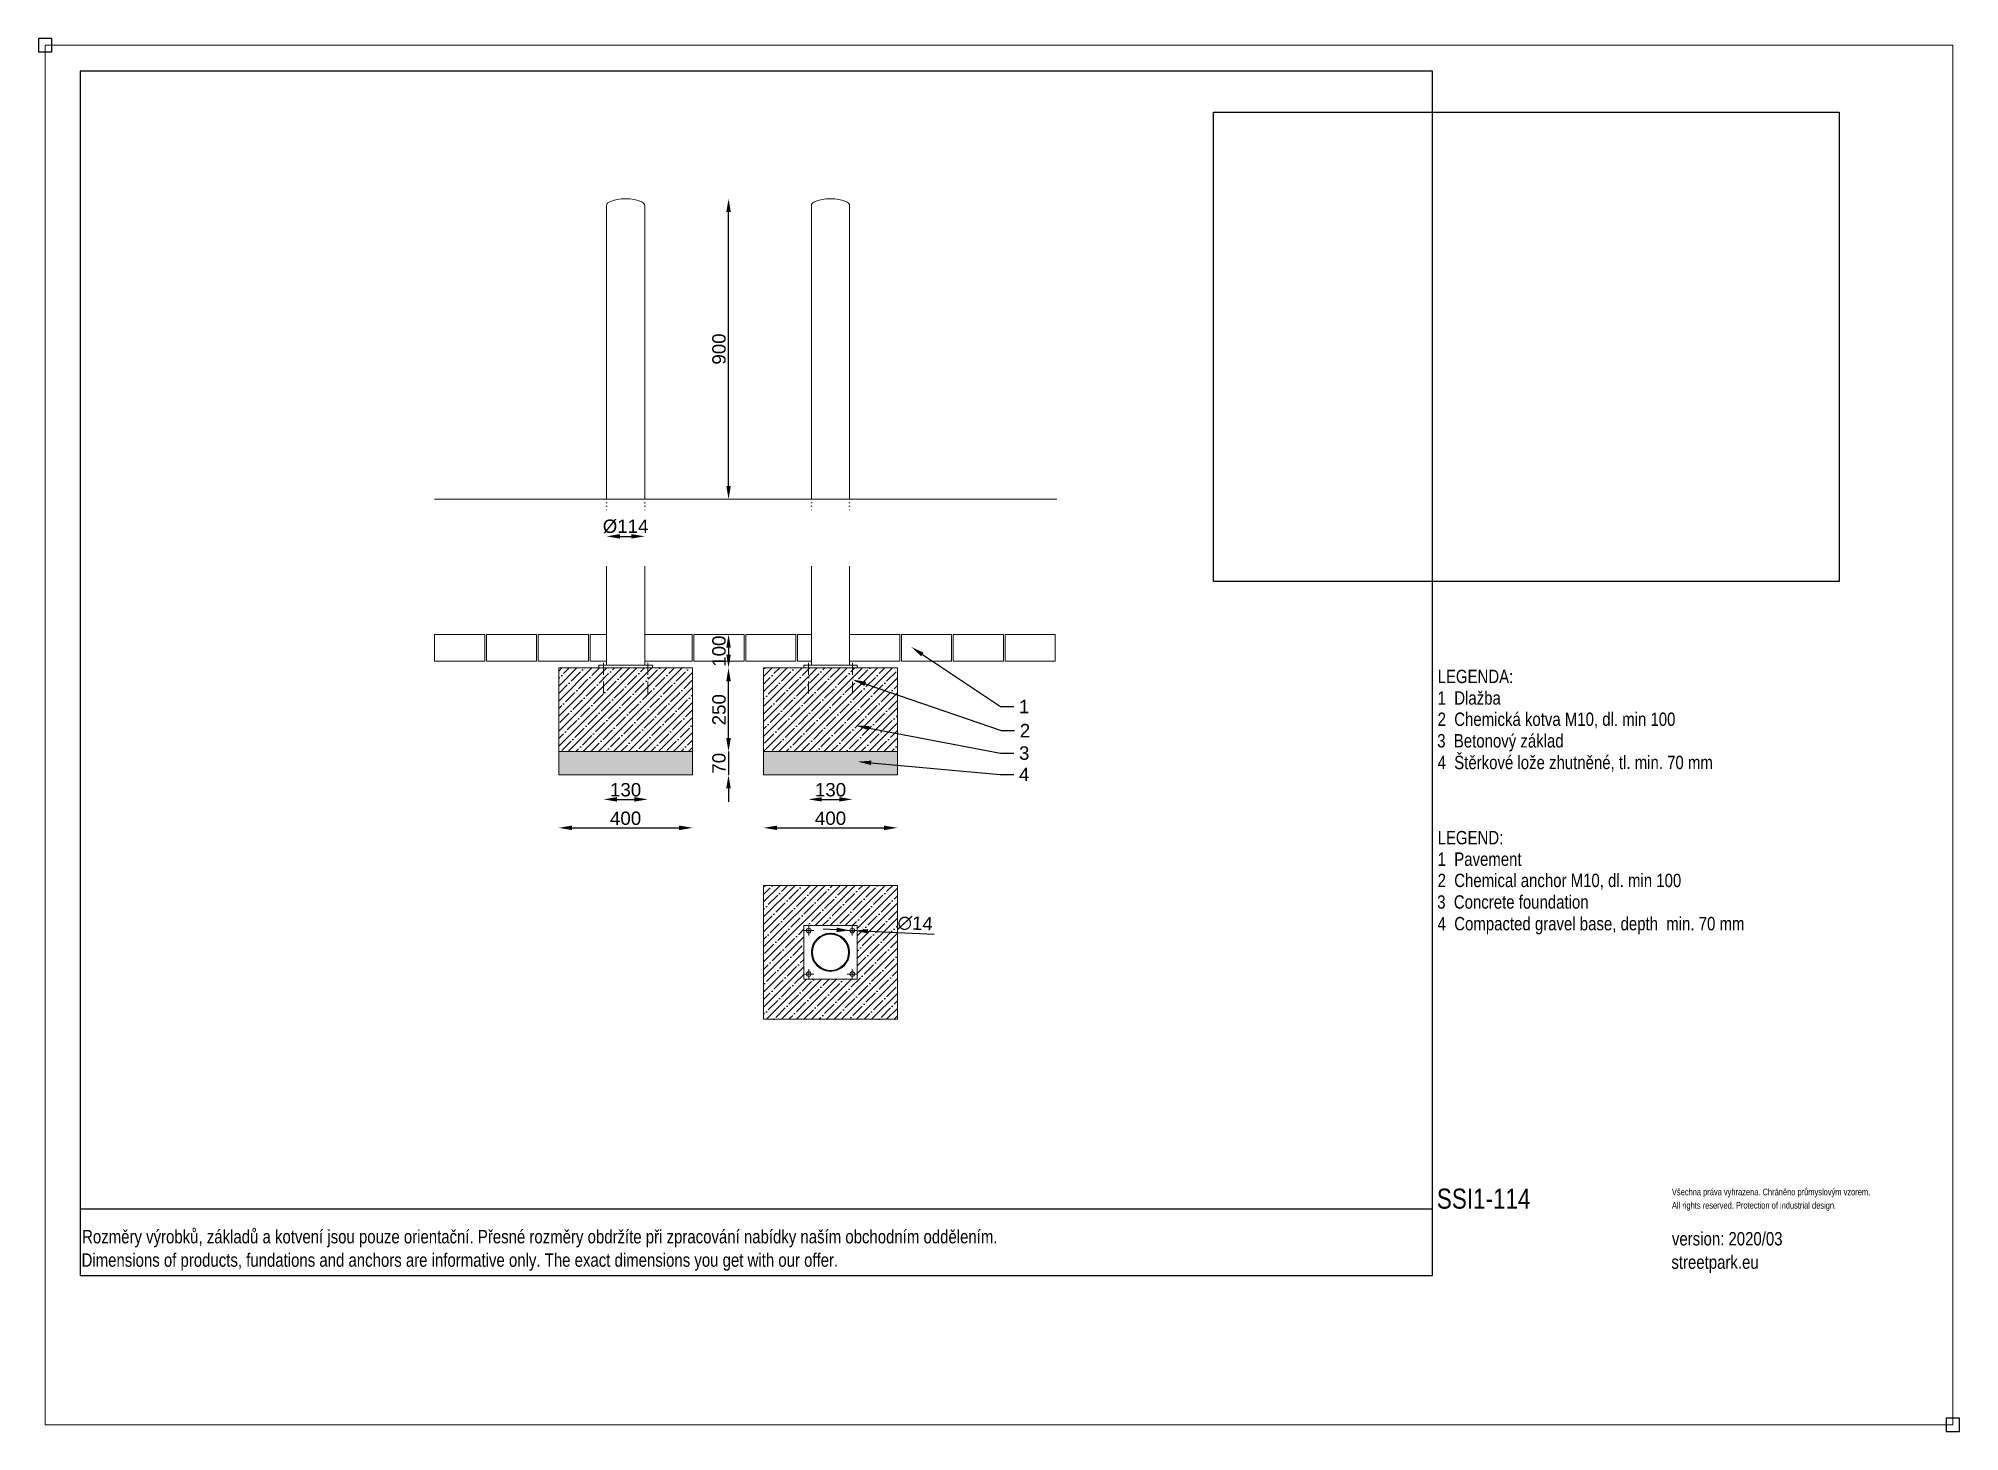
# Model space of a CAD drawing. Header units: millimetres. Extents: x -20 to 5721, y -20 to 4144.
import ezdxf
from ezdxf import colors
from ezdxf.entities.mleader import LeaderData, LeaderLine
from ezdxf.math import Vec2, Vec3

# ---------------------------------------------------------------- set-up
doc = ezdxf.new("R2010")
doc.units = ezdxf.units.MM
for name, pattern in [('ACAD_ISO07W100', [3.5, 0.5, -3]), ('ACAD_ISO10W100', [18.5, 12, -3, 0.5, -3]), ('INCONTINUOUS', [200000.001, 200000, -0.001])]:
    doc.linetypes.add(name, pattern=pattern)
for name, color, linetype in [('KOTY', 3, 'INCONTINUOUS'), ('OBRYSOVA', 7, 'Continuous'), ('OSY', 1, 'ACAD_ISO10W100'), ('POSTAVY ATD', 8, 'Continuous'), ('SRAFY', 30, 'Continuous'), ('TABULKA', 9, 'Continuous')]:
    doc.layers.add(name, color=color, linetype=linetype)
doc.layers.add('Nekreslit', color=6, linetype='Continuous', plot=False)
doc.styles.add('SEACAD_Arial', font='arial.ttf', dxfattribs={"width": 0.8})
doc.styles.get("Standard").update_dxf_attribs({"font": 'arial.ttf'})
doc.dimstyles.new('PROFI_CSN', dxfattribs={"dimscale": 0, "dimtxt": 3.5, "dimasz": 3, "dimexe": 1, "dimexo": 0, "dimgap": 1.5, "dimtad": 1, "dimlfac": -1, "dimdsep": 46, "dimtxsty": 'Standard', "dimcen": 0, "dimdle": 1, "dimclrd": 256, "dimclre": 256, "dimclrt": 256, "dimadec": 0, "dimazin": 0, "dimtfac": 0.6, "dimtmove": 0, "dimatfit": 1, "dimfxl": 1, "dimtolj": 1, "dimarcsym": 0})
picture_1 = doc.add_image_def('image1.jpg', size_in_pixel=(800, 600))

# ---------------------------------------------------------------- blocks, each defined once
blk = doc.blocks.new('*D0')
at = {"layer": 'DEFPOINTS', "color": 0, "transparency": 16777216}
for p in [(1934.5, 2012.3), (1934.5, 1942.3), (2042, 1942.3)]:
    blk.add_point(p, dxfattribs=at)
at = {"layer": 'KOTY', "color": 7, "lineweight": -2, "transparency": 16777216}
for p, q in [((2042, 2052.3), (2042, 2092.3)), ((2042, 2012.3), (2042, 1942.3)), ((2042, 1902.3), (2042, 1862.3))]:
    blk.add_line(p, q, dxfattribs=at)
at = {"layer": 'KOTY', "color": 7, "transparency": 16777216}
for points in [[(2035.3, 2052.3), (2048.6, 2052.3), (2042, 2012.3)], [(2035.3, 1902.3), (2048.6, 1902.3), (2042, 1942.3)]]:
    blk.add_solid(points, dxfattribs=at)
at = {"layer": 'KOTY', "color": 7, "lineweight": 9, "transparency": 16777216, "insert": (2013.6, 1977.3), "char_height": 40, "attachment_point": 5, "rotation": 90}
blk.add_mtext('\\A1;70', dxfattribs=at)
blk = doc.blocks.new('*D57')
at = {"layer": 'DEFPOINTS', "color": 0, "transparency": 16777216}
for p in [(1668.5, 2262.3), (1800.5, 2262.3), (1800.5, 1869.4)]:
    blk.add_point(p, dxfattribs=at)
at = {"layer": 'KOTY', "color": 7, "lineweight": -2, "transparency": 16777216}
blk.add_line((1708.5, 1869.4), (1760.5, 1869.4), dxfattribs=at)
at = {"layer": 'KOTY', "color": 7, "transparency": 16777216}
for points in [[(1708.5, 1876.1), (1708.5, 1862.7), (1668.5, 1869.4)], [(1760.5, 1876.1), (1760.5, 1862.7), (1800.5, 1869.4)]]:
    blk.add_solid(points, dxfattribs=at)
at = {"layer": 'KOTY', "color": 7, "lineweight": 15, "transparency": 16777216, "insert": (1734.5, 1897.9), "char_height": 40, "attachment_point": 5}
blk.add_mtext('\\A1;130', dxfattribs=at)
blk = doc.blocks.new('*D58')
at = {"layer": 'DEFPOINTS', "color": 0, "transparency": 16777216}
for p in [(1534.5, 2012.3), (1934.5, 2012.3), (1934.5, 1784.3)]:
    blk.add_point(p, dxfattribs=at)
at = {"layer": 'KOTY', "color": 7, "lineweight": -2, "transparency": 16777216}
blk.add_line((1574.5, 1784.3), (1894.5, 1784.3), dxfattribs=at)
at = {"layer": 'KOTY', "color": 7, "transparency": 16777216}
for points in [[(1574.5, 1791), (1574.5, 1777.6), (1534.5, 1784.3)], [(1894.5, 1791), (1894.5, 1777.6), (1934.5, 1784.3)]]:
    blk.add_solid(points, dxfattribs=at)
at = {"layer": 'KOTY', "color": 7, "lineweight": 15, "transparency": 16777216, "insert": (1734.5, 1812.7), "char_height": 40, "attachment_point": 5}
blk.add_mtext('\\A1;400', dxfattribs=at)
blk = doc.blocks.new('*D59')
at = {"layer": 'DEFPOINTS', "color": 0, "transparency": 16777216}
for p in [(2280.8, 2262.3), (2412.8, 2262.3), (2412.8, 1869.4)]:
    blk.add_point(p, dxfattribs=at)
at = {"layer": 'KOTY', "color": 7, "lineweight": -2, "transparency": 16777216}
blk.add_line((2320.8, 1869.4), (2372.8, 1869.4), dxfattribs=at)
at = {"layer": 'KOTY', "color": 7, "transparency": 16777216}
for points in [[(2320.8, 1876.1), (2320.8, 1862.7), (2280.8, 1869.4)], [(2372.8, 1876.1), (2372.8, 1862.7), (2412.8, 1869.4)]]:
    blk.add_solid(points, dxfattribs=at)
at = {"layer": 'KOTY', "color": 7, "lineweight": 15, "transparency": 16777216, "insert": (2346.8, 1897.9), "char_height": 40, "attachment_point": 5}
blk.add_mtext('\\A1;130', dxfattribs=at)
blk = doc.blocks.new('*D60')
at = {"layer": 'DEFPOINTS', "color": 0, "transparency": 16777216}
for p in [(2146.8, 2012.3), (2546.8, 2012.3), (2546.8, 1784.3)]:
    blk.add_point(p, dxfattribs=at)
at = {"layer": 'KOTY', "color": 7, "lineweight": -2, "transparency": 16777216}
blk.add_line((2186.8, 1784.3), (2506.8, 1784.3), dxfattribs=at)
at = {"layer": 'KOTY', "color": 7, "transparency": 16777216}
for points in [[(2186.8, 1791), (2186.8, 1777.6), (2146.8, 1784.3)], [(2506.8, 1791), (2506.8, 1777.6), (2546.8, 1784.3)]]:
    blk.add_solid(points, dxfattribs=at)
at = {"layer": 'KOTY', "color": 7, "lineweight": 15, "transparency": 16777216, "insert": (2346.8, 1812.7), "char_height": 40, "attachment_point": 5}
blk.add_mtext('\\A1;400', dxfattribs=at)
blk = doc.blocks.new('*D61')
at = {"layer": 'DEFPOINTS', "color": 0, "transparency": 16777216}
for p in [(2042.1, 2262.3), (2546.8, 2262.3), (2546.8, 2012.3)]:
    blk.add_point(p, dxfattribs=at)
at = {"layer": 'KOTY', "color": 7, "lineweight": -2, "transparency": 16777216}
blk.add_line((2042.1, 2052.3), (2042.1, 2222.3), dxfattribs=at)
at = {"layer": 'KOTY', "color": 7, "transparency": 16777216}
for points in [[(2035.4, 2222.3), (2048.8, 2222.3), (2042.1, 2262.3)], [(2035.4, 2052.3), (2048.8, 2052.3), (2042.1, 2012.3)]]:
    blk.add_solid(points, dxfattribs=at)
at = {"layer": 'KOTY', "color": 7, "lineweight": 15, "transparency": 16777216, "insert": (2013.7, 2137.3), "char_height": 40, "attachment_point": 5, "rotation": 90}
blk.add_mtext('\\A1;250', dxfattribs=at)
blk = doc.blocks.new('*D62')
at = {"layer": 'DEFPOINTS', "color": 0, "transparency": 16777216}
for p in [(2404.8, 1477.6), (2418.8, 1477)]:
    blk.add_point(p, dxfattribs=at)
at = {"layer": 'KOTY', "color": 7, "lineweight": -2, "transparency": 16777216}
for p, q in [((2364.9, 1479.4), (2324.9, 1481.3)), ((2404.8, 1477.6), (2418.8, 1477)), ((2458.8, 1475.2), (2656.6, 1466.2))]:
    blk.add_line(p, q, dxfattribs=at)
at = {"layer": 'KOTY', "color": 7, "transparency": 16777216}
for points in [[(2365.2, 1486.1), (2364.6, 1472.8), (2404.8, 1477.6)], [(2459.1, 1481.8), (2458.5, 1468.5), (2418.8, 1477)]]:
    blk.add_solid(points, dxfattribs=at)
at = {"layer": 'KOTY', "color": 7, "lineweight": 15, "transparency": 16777216, "insert": (2599.7, 1498.3), "char_height": 40, "attachment_point": 5, "rotation": 357.3946}
blk.add_mtext('\\A1;∅14', dxfattribs=at)
blk = doc.blocks.new('*D63')
at = {"layer": 'DEFPOINTS', "color": 0, "transparency": 16777216}
for p in [(1734.5, 3664.3), (2042.1, 3664.3), (1804.5, 2766.3)]:
    blk.add_point(p, dxfattribs=at)
at = {"layer": 'KOTY', "color": 7, "lineweight": -2, "transparency": 16777216}
blk.add_line((2042.1, 2806.3), (2042.1, 3624.3), dxfattribs=at)
at = {"layer": 'KOTY', "color": 7, "transparency": 16777216}
for points in [[(2035.4, 3624.3), (2048.8, 3624.3), (2042.1, 3664.3)], [(2035.4, 2806.3), (2048.8, 2806.3), (2042.1, 2766.3)]]:
    blk.add_solid(points, dxfattribs=at)
at = {"layer": 'KOTY', "color": 7, "lineweight": 15, "transparency": 16777216, "insert": (2013.7, 3215.3), "char_height": 40, "attachment_point": 5, "rotation": 90}
blk.add_mtext('\\A1;900', dxfattribs=at)
blk = doc.blocks.new('*D64')
at = {"layer": 'DEFPOINTS', "color": 0, "transparency": 16777216}
for p in [(2289.8, 2362.3), (2042.1, 2262.3), (2546.8, 2262.3)]:
    blk.add_point(p, dxfattribs=at)
at = {"layer": 'KOTY', "color": 7, "lineweight": -2, "transparency": 16777216}
blk.add_line((2042.1, 2322.3), (2042.1, 2302.3), dxfattribs=at)
at = {"layer": 'KOTY', "color": 7, "transparency": 16777216}
for points in [[(2035.4, 2322.3), (2048.8, 2322.3), (2042.1, 2362.3)], [(2035.4, 2302.3), (2048.8, 2302.3), (2042.1, 2262.3)]]:
    blk.add_solid(points, dxfattribs=at)
at = {"layer": 'KOTY', "color": 7, "lineweight": 15, "transparency": 16777216, "insert": (2013.7, 2312.3), "char_height": 40, "attachment_point": 5, "rotation": 90}
blk.add_mtext('\\A1;100', dxfattribs=at)
blk = doc.blocks.new('*D65')
at = {"layer": 'DEFPOINTS', "color": 0, "transparency": 16777216}
for p in [(1677.5, 2766.3), (1791.5, 2766.3), (1791.5, 2655.4)]:
    blk.add_point(p, dxfattribs=at)
at = {"layer": 'KOTY', "color": 7, "lineweight": -2, "transparency": 16777216}
blk.add_line((1717.5, 2655.4), (1751.5, 2655.4), dxfattribs=at)
at = {"layer": 'KOTY', "color": 7, "transparency": 16777216}
for points in [[(1717.5, 2662.1), (1717.5, 2648.8), (1677.5, 2655.4)], [(1751.5, 2662.1), (1751.5, 2648.8), (1791.5, 2655.4)]]:
    blk.add_solid(points, dxfattribs=at)
at = {"layer": 'KOTY', "color": 7, "lineweight": 15, "transparency": 16777216, "insert": (1734.5, 2685), "char_height": 40, "attachment_point": 5}
blk.add_mtext('\\A1;%%C114', dxfattribs=at)

msp = doc.modelspace()

# ---------------------------------------------------------------- hatches: boundary and pattern name
at = {"transparency": 33554508}
h = msp.add_hatch(dxfattribs=at)
h.set_pattern_fill('ANSI35', color=9, scale=5)
h.paths.add_polyline_path([(1934.5, 2262.3), (1534.5, 2262.3), (1534.5, 2012.3), (1934.5, 2012.3)])
h = msp.add_hatch(dxfattribs=at)
h.set_pattern_fill('ANSI35', color=9, scale=5)
h.paths.add_polyline_path([(2546.8, 2262.3), (2146.8, 2262.3), (2146.8, 2012.3), (2546.8, 2012.3)])
h = msp.add_hatch(dxfattribs=at)
h.set_pattern_fill('ANSI35', color=9, scale=5)
h.paths.add_polyline_path([(2546.8, 1612.3), (2146.8, 1612.3), (2146.8, 1212.3), (2546.8, 1212.3)])
h.paths.add_polyline_path([(2426.8, 1492.3), (2426.8, 1332.3), (2266.8, 1332.3), (2266.8, 1492.3)], flags=16)
h.paths.add_polyline_path([(2418.8, 1477.3, -1), (2404.8, 1477.3, -1)], flags=0)
h.paths.add_polyline_path([(2288.8, 1477.3, -1), (2274.8, 1477.3, -1)], flags=0)
h.paths.add_polyline_path([(2418.8, 1347.3, -1), (2404.8, 1347.3, -1)], flags=0)
h.paths.add_polyline_path([(2288.8, 1347.3, -1), (2274.8, 1347.3, -1)], flags=0)
at = {"layer": 'SRAFY', "lineweight": 15}
h = msp.add_hatch(dxfattribs=at)
h.set_pattern_fill('AR-SAND', color=9, scale=0.5, style=0)
h.set_pattern_definition([(37.5, (-236.537, 243.086), (-0.80002, 24.47066), [0, -19.304, 0, -21.59, 0, -20.6375]), (7.5, (-236.537, 243.086), (22.47616, 35.84126), [0, -10.414, 0, -17.399, 0, -6.6675]), (327.5, (-252.158, 243.086), (39.54962, 0.07186), [0, -6.35, 0, -22.86, 0, -29.845]), (317.5, (-252.16, 243.086), (38.17782, 11.14647), [0, -3.175, 0, -14.986, 0, -17.145])])
h.paths.add_polyline_path([(1534.6, 1942.3), (1934.4, 1942.3), (1934.5, 2012.3), (1534.5, 2012.3)])
h.paths.add_polyline_path([(2146.9, 1942.3), (2546.8, 1942.3), (2546.8, 2012.3), (2147, 2012.3)])
h = msp.add_hatch(dxfattribs=at)
h.set_pattern_fill('ANSI31', color=9, scale=20, angle=90, style=0)
h.set_pattern_definition([(135, (-137769.2588, -11082.7837), (-1.767766953, -1.767766953), [])])
edge = h.paths.add_edge_path()
edge.add_arc((2346.8, 1412.3), 57, 0, 360)
edge = h.paths.add_edge_path(flags=17)
edge.add_arc((2346.8, 1412.3), 54, 0, 360)

# ---------------------------------------------------------------- linework, layer by layer
at = {"layer": 'Nekreslit'}
msp.add_line((105.1, 646.1), (4145.1, 646.1), dxfattribs=at)
msp.add_lwpolyline([(105.1, 446.1), (4145.1, 446.1), (4145.1, 4046.1), (105.1, 4046.1)], close=True, dxfattribs=at)
at = {"layer": 'OBRYSOVA', "lineweight": 15}
for p, q in [((1677.5, 3643.4), (1677.5, 2766.3)), ((1791.5, 2766.3), (1791.5, 3643.4)), ((2289.8, 3643.4), (2289.8, 2766.3)), ((2403.8, 2766.3), (2403.8, 3643.4)), ((1677.5, 2766.3), (1791.5, 2766.3)), ((2289.8, 2766.3), (2403.8, 2766.3)), ((1677.5, 2566.3), (1677.5, 2270.3)), ((1791.5, 2270.3), (1791.5, 2566.3)), ((2289.8, 2566.3), (2289.8, 2270.3)), ((2403.8, 2270.3), (2403.8, 2566.3))]:
    msp.add_line(p, q, dxfattribs=at)
at = {"layer": 'OBRYSOVA', "linetype": 'ACAD_ISO07W100', "lineweight": 15, "ltscale": 3}
for p, q in [((1677.5, 2766.3), (1677.5, 2726.4)), ((1791.5, 2766.3), (1791.5, 2726.4)), ((2289.8, 2766.3), (2289.8, 2726.4)), ((2403.8, 2766.3), (2403.8, 2726.4))]:
    msp.add_line(p, q, dxfattribs=at)
at = {"layer": 'OBRYSOVA'}
for points in [[(-20, 4103.6), (20, 4103.6), (20, 4143.6), (-20, 4143.6)], [(5680.5, -20.1), (5720.5, -20.1), (5720.5, 19.9), (5680.5, 19.9)]]:
    msp.add_lwpolyline(points, close=True, dxfattribs=at)
at = {"layer": 'OBRYSOVA', "lineweight": 15}
for points in [[(1654.5, 2262.3), (1814.5, 2262.3), (1814.5, 2270.3), (1654.5, 2270.3)], [(2266.8, 2262.3), (2426.8, 2262.3), (2426.8, 2270.3), (2266.8, 2270.3)], [(2266.8, 1492.3), (2266.8, 1332.3), (2426.8, 1332.3), (2426.8, 1492.3)]]:
    msp.add_lwpolyline(points, close=True, dxfattribs=at)
for centre, radius in [((2281.8, 1477.3), 7), ((2346.8, 1412.3), 57), ((2346.8, 1412.3), 54), ((2411.8, 1477.3), 7), ((2281.8, 1347.3), 7), ((2411.8, 1347.3), 7)]:
    msp.add_circle(centre, radius, dxfattribs=at)
for centre, radius, start, end in [((1689.5, 3643.4), 12, 112.4177, 180), ((1734.5, 3534.3), 130, 67.5823, 112.4177), ((1779.5, 3643.4), 12, 0, 67.5823), ((2301.8, 3643.4), 12, 112.4177, 180), ((2346.8, 3534.3), 130, 67.5823, 112.4177), ((2391.8, 3643.4), 12, 0, 67.5823)]:
    msp.add_arc(centre, radius, start, end, dxfattribs=at)
at = {"layer": 'OSY', "color": 0, "lineweight": 15, "ltscale": 3}
for p, q in [((1668.5, 2277.5), (1668.5, 2177.5)), ((1800.5, 2277.5), (1800.5, 2177.5)), ((2280.8, 2277.5), (2280.8, 2177.5)), ((2412.8, 2277.5), (2412.8, 2177.5)), ((2296.8, 1477.3), (2266.8, 1477.3)), ((2281.8, 1492.3), (2281.8, 1462.3)), ((2426.8, 1477.3), (2396.8, 1477.3)), ((2411.8, 1492.3), (2411.8, 1462.3)), ((2296.8, 1347.3), (2266.8, 1347.3)), ((2281.8, 1362.3), (2281.8, 1332.3)), ((2426.8, 1347.3), (2396.8, 1347.3)), ((2411.8, 1362.3), (2411.8, 1332.3))]:
    msp.add_line(p, q, dxfattribs=at)
at = {"layer": 'POSTAVY ATD', "color": 9, "lineweight": 15}
for p, q in [((1163.5, 2766.3), (3023.5, 2766.3)), ((1534.5, 2012.3), (1534.5, 1942.3)), ((1934.5, 2012.3), (1934.5, 1942.3)), ((2146.8, 2012.3), (2146.8, 1942.3)), ((2546.8, 2012.3), (2546.8, 1942.3)), ((1534.5, 1942.3), (1934.5, 1942.3)), ((2146.8, 1942.3), (2546.8, 1942.3))]:
    msp.add_line(p, q, dxfattribs=at)
at = {"layer": 'POSTAVY ATD', "lineweight": 15}
for points in [[(1163.5, 2282.3), (1313.5, 2282.3), (1313.5, 2362.3), (1163.5, 2362.3)], [(1318.5, 2282.3), (1468.5, 2282.3), (1468.5, 2362.3), (1318.5, 2362.3)], [(1473.5, 2282.3), (1623.5, 2282.3), (1623.5, 2362.3), (1473.5, 2362.3)], [(1938.5, 2282.3), (2088.5, 2282.3), (2088.5, 2362.3), (1938.5, 2362.3)], [(2093.5, 2282.3), (2243.5, 2282.3), (2243.5, 2362.3), (2093.5, 2362.3)], [(2558.5, 2282.3), (2708.5, 2282.3), (2708.5, 2362.3), (2558.5, 2362.3)], [(2713.5, 2282.3), (2863.5, 2282.3), (2863.5, 2362.3), (2713.5, 2362.3)], [(2868.5, 2282.3), (3018.5, 2282.3), (3018.5, 2362.3), (2868.5, 2362.3)]]:
    msp.add_lwpolyline(points, close=True, dxfattribs=at)
for points in [[(1677.5, 2362.3), (1628.5, 2362.3), (1628.5, 2282.3), (1677.5, 2282.3)], [(1791.5, 2282.3), (1933.5, 2282.3), (1933.5, 2362.3), (1791.5, 2362.3)], [(2289.8, 2362.3), (2248.5, 2362.3), (2248.5, 2282.3), (2289.8, 2282.3)], [(2403.8, 2282.3), (2553.5, 2282.3), (2553.5, 2362.3), (2403.8, 2362.3)]]:
    msp.add_lwpolyline(points, dxfattribs=at)
at = {"layer": 'POSTAVY ATD', "color": 9, "lineweight": 15}
for points in [[(1534.5, 2012.3), (1934.5, 2012.3), (1934.5, 2262.3), (1534.5, 2262.3)], [(2146.8, 2012.3), (2546.8, 2012.3), (2546.8, 2262.3), (2146.8, 2262.3)], [(2146.8, 1212.3), (2546.8, 1212.3), (2546.8, 1612.3), (2146.8, 1612.3)]]:
    msp.add_lwpolyline(points, close=True, dxfattribs=at)
at = {"layer": 'TABULKA', "color": 4, "lineweight": 15}
msp.add_lwpolyline([(5700.5, -0.1), (0, -0.1), (0, 4123.6), (5700.5, 4123.6)], close=True, dxfattribs=at)

# ---------------------------------------------------------------- texts
at = {"style": 'SEACAD_Arial', "width": 0.8}
for s, height, p in [('LEGENDA:', 40, (4160.9, 2216.7)), ('1  Dlažba', 40, (4160.9, 2152.4)), ('2  Chemická kotva M10, dl. min 100', 40, (4160.9, 2088.9)), ('3  Betonový základ', 40, (4159.7, 2024.4)), ('4  Štěrkové lože zhutněné, tl. min. 70 mm', 40, (4160.9, 1959.7)), ('LEGEND:', 40, (4160.9, 1735)), ('1  Pavement', 40, (4160.9, 1670.7)), ('2  Chemical anchor M10, dl. min 100', 40, (4160.9, 1607.2)), ('3  Concrete foundation', 40, (4159.7, 1542.7)), ('4  Compacted gravel base, depth  min. 70 mm', 40, (4160.9, 1478)), ('SSI1-114 ', 60, (4158.7, 646.1)), ('Všechna práva vyhrazena. Chráněno průmyslovým vzorem.', 20, (4861, 686.1)), ('All rights reserved. Protection of industrial design.', 20, (4861, 646.1)), ('Rozměry výrobků, základů a kotvení jsou pouze orientační. Přesné rozměry obdržíte při zpracování nabídky naším obchodním oddělením.', 39.9982, (110.5, 542.5)), ('version: 2020/03', 40, (4861, 536.3)), ('Dimensions of products, fundations and anchors are informative only. The exact dimensions you get with our offer.', 39.9982, (108.9, 472.6)), ('streetpark.eu', 40, (4859.4, 466.4))]:
    msp.add_text(s, height=height, dxfattribs=at).set_placement(p)

# ---------------------------------------------------------------- dimensions: what is measured, and where the dimension line sits
at = {"layer": 'KOTY', "lineweight": 15}
for base, p1, p2, picture, middle in [((2042.1, 3664.3), (1804.5, 2766.3), (1734.5, 3664.3), '*D63', (2013.7, 3215.3)), ((2042.1, 2262.3), (2546.8, 2012.3), (2546.8, 2262.3), '*D61', (2013.7, 2137.3))]:
    dim = msp.add_linear_dim(base=base, p1=p1, p2=p2, angle=90, dimstyle='PROFI_CSN', override={"dimscale": 1, "dimtxt": 40, "dimasz": 40, "dimgap": 8, "dimdec": 0, "dimlfac": 1, "dimrnd": 10, "dimse1": 1, "dimse2": 1, "dimclrd": 7, "dimclre": 3, "dimclrt": 7, "dimtdec": 0}, dxfattribs=at)
    dim.commit()
    dim.dimension.update_dxf_attribs({"geometry": picture, "text_midpoint": middle})
dim = msp.add_linear_dim(base=(1791.5, 2655.4), p1=(1677.5, 2766.3), p2=(1791.5, 2766.3), text='%%C<>', dimstyle='PROFI_CSN', override={"dimscale": 1, "dimtxt": 40, "dimasz": 40, "dimgap": 8, "dimdec": 0, "dimlfac": 1, "dimrnd": 1, "dimse1": 1, "dimse2": 1, "dimclrd": 7, "dimclre": 3, "dimclrt": 7, "dimtdec": 0}, dxfattribs=at)
dim.commit()
dim.dimension.update_dxf_attribs({"geometry": '*D65', "text_midpoint": (1734.5, 2655.4), "dimtype": 160})
dim = msp.add_linear_dim(base=(2042.1, 2262.3), p1=(2289.8, 2362.3), p2=(2546.8, 2262.3), angle=270, dimstyle='PROFI_CSN', override={"dimscale": 1, "dimtxt": 40, "dimasz": 40, "dimgap": 8, "dimdec": 0, "dimlfac": 1, "dimrnd": 10, "dimse1": 1, "dimse2": 1, "dimclrd": 7, "dimclre": 3, "dimclrt": 7, "dimtdec": 0}, dxfattribs=at)
dim.commit()
dim.dimension.update_dxf_attribs({"geometry": '*D64', "text_midpoint": (2042.1, 2312.3), "dimtype": 160})
for base, p1, p2, picture, middle in [((1800.5, 1869.4), (1668.5, 2262.3), (1800.5, 2262.3), '*D57', (1734.5, 1869.4)), ((2412.8, 1869.4), (2280.8, 2262.3), (2412.8, 2262.3), '*D59', (2346.8, 1869.4)), ((1934.5, 1784.3), (1534.5, 2012.3), (1934.5, 2012.3), '*D58', (1734.5, 1784.3)), ((2546.8, 1784.3), (2146.8, 2012.3), (2546.8, 2012.3), '*D60', (2346.8, 1784.3))]:
    dim = msp.add_linear_dim(base=base, p1=p1, p2=p2, dimstyle='PROFI_CSN', override={"dimscale": 1, "dimtxt": 40, "dimasz": 40, "dimgap": 8, "dimdec": 0, "dimlfac": 1, "dimrnd": 10, "dimse1": 1, "dimse2": 1, "dimclrd": 7, "dimclre": 3, "dimclrt": 7, "dimtdec": 0}, dxfattribs=at)
    dim.commit()
    dim.dimension.update_dxf_attribs({"geometry": picture, "text_midpoint": middle, "dimtype": 160})
at = {"layer": 'KOTY', "lineweight": 9}
dim = msp.add_linear_dim(base=(2042, 1942.3), p1=(1934.5, 2012.3), p2=(1934.5, 1942.3), angle=270, dimstyle='PROFI_CSN', override={"dimscale": 1, "dimtxt": 40, "dimasz": 40, "dimgap": 8, "dimdec": 0, "dimlfac": 1, "dimrnd": 1, "dimse1": 1, "dimse2": 1, "dimclrd": 7, "dimclre": 3, "dimclrt": 7, "dimtdec": 0}, dxfattribs=at)
dim.commit()
dim.dimension.update_dxf_attribs({"geometry": '*D0', "text_midpoint": (2042, 1977.3), "dimtype": 160})
at = {"layer": 'KOTY', "lineweight": 15}
dim = msp.add_diameter_dim_2p(p1=(2404.8, 1477.6), p2=(2418.8, 1477), dimstyle='PROFI_CSN', override={"dimscale": 1, "dimtxt": 40, "dimasz": 40, "dimgap": 8, "dimdec": 0, "dimlfac": 1, "dimrnd": 1, "dimse1": 1, "dimse2": 1, "dimclrd": 7, "dimclre": 3, "dimclrt": 7, "dimtdec": 0}, dxfattribs=at)
dim.commit()
dim.dimension.update_dxf_attribs({"geometry": '*D62', "text_midpoint": (2598.3, 1468.8), "dimtype": 163})

# ---------------------------------------------------------------- pictures from other files: only their frames are drawn
at = {"color": 7, "true_color": 0xffffff}
image = msp.add_image(picture_1, insert=(3491.2, 2520.7), size_in_units=(1870, 1402.5), dxfattribs=at)
image.dxf.flags = 15

# ---------------------------------------------------------------- leaders
at = {"layer": 'KOTY', "color": 0, "lineweight": 15}
ml = msp.add_multileader_mtext('Standard', dxfattribs=at)
ml.set_content(' 1')
ml.set_leader_properties()
ml.build(insert=Vec2(0, 0))
ml.multileader.update_dxf_attribs({"text_right_attachment_type": 6, "dogleg_length": 40, "arrow_head_size": 40})
ctx = ml.context
ctx.base_point, ctx.char_height, ctx.arrow_head_size, ctx.landing_gap_size, ctx.plane_origin = Vec3(2894.4, 2146.9), 40, 40, 0.09, Vec3(2588.1, 2324.7)
ctx.right_attachment = 6
notes = []
notes.append((ctx, [(0, (1, 1, 0), (2854.4, 2146.9), (1, 0), 40, [(0, [(2588.1, 2324.7)], 0, [])])]))
ctx.mtext.insert, ctx.mtext.flow_direction = Vec3(2894.5, 2166.9), 5
ml = msp.add_multileader_mtext('Standard', dxfattribs=at)
ml.set_content(' 2')
ml.set_leader_properties()
ml.build(insert=Vec2(0, 0))
ml.multileader.update_dxf_attribs({"text_right_attachment_type": 6, "dogleg_length": 40, "arrow_head_size": 40})
ctx = ml.context
ctx.base_point, ctx.char_height, ctx.arrow_head_size, ctx.landing_gap_size, ctx.plane_origin = Vec3(2896.9, 2074.8), 40, 40, 0.09, Vec3(2507.2, 2102.4)
ctx.right_attachment = 6
notes.append((ctx, [(0, (1, 1, 0), (2856.9, 2074.8), (1, 0), 40, [(0, [(2412.8, 2227.5)], 0, [])])]))
ctx.mtext.insert, ctx.mtext.flow_direction = Vec3(2897, 2094.8), 5
ml = msp.add_multileader_mtext('Standard', dxfattribs=at)
ml.set_content(' 3')
ml.set_leader_properties()
ml.build(insert=Vec2(0, 0))
ml.multileader.update_dxf_attribs({"text_right_attachment_type": 6, "dogleg_length": 40, "arrow_head_size": 40})
ctx = ml.context
ctx.base_point, ctx.char_height, ctx.arrow_head_size, ctx.landing_gap_size, ctx.plane_origin = Vec3(2894.4, 2007.4), 40, 40, 0.09, Vec3(2513, 1833.1)
ctx.right_attachment = 6
notes.append((ctx, [(0, (1, 1, 0), (2854.4, 2007.4), (1, 0), 40, [(0, [(2423, 2089.8)], 0, [])])]))
ctx.mtext.insert, ctx.mtext.width, ctx.mtext.flow_direction = Vec3(2894.5, 2027.7), 70.012, 5
ml = msp.add_multileader_mtext('Standard', dxfattribs=at)
ml.set_content(' 4')
ml.set_leader_properties()
ml.build(insert=Vec2(0, 0))
ml.multileader.update_dxf_attribs({"text_right_attachment_type": 6, "dogleg_length": 40, "arrow_head_size": 40})
ctx = ml.context
ctx.base_point, ctx.char_height, ctx.arrow_head_size, ctx.landing_gap_size, ctx.plane_origin = Vec3(2894.2, 1943.9), 40, 40, 0.09, Vec3(2518.3, 1725.3)
ctx.right_attachment = 6
notes.append((ctx, [(0, (1, 1, 0), (2854.2, 1943.9), (1, 0), 40, [(0, [(2428.3, 1982.1)], 0, [])])]))
ctx.mtext.insert, ctx.mtext.width, ctx.mtext.flow_direction = Vec3(2894.3, 1963.9), 70.012, 5
for ctx, leaders in notes:
    for number, flags, end, landing, length, lines in leaders:
        leader = LeaderData()
        leader.index, (leader.has_last_leader_line, leader.has_dogleg_vector, leader.attachment_direction) = number, flags
        leader.last_leader_point, leader.dogleg_vector, leader.dogleg_length = Vec3(end), Vec3(landing), length
        for number, points, colour, breaks in lines:
            line = LeaderLine()
            line.index, line.vertices, line.color, line.breaks = number, Vec3.list(points), colors.encode_raw_color(colour), breaks
            leader.lines.append(line)
        ctx.leaders.append(leader)

doc.saveas('drawing.dxf')
